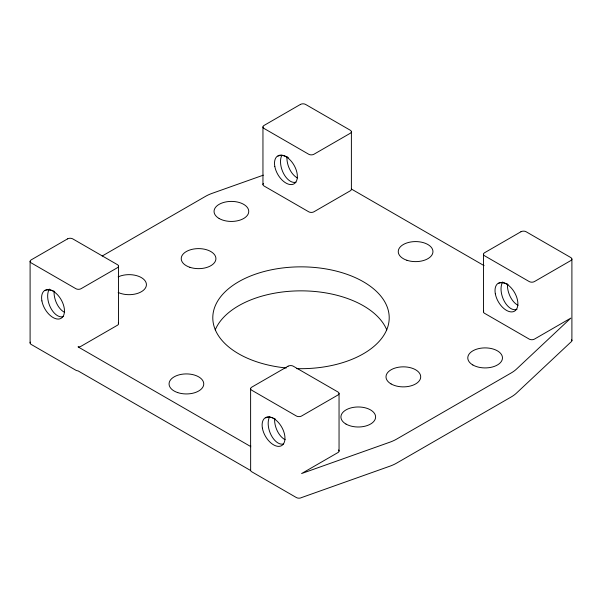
<?xml version="1.0" encoding="UTF-8"?>
<svg xmlns="http://www.w3.org/2000/svg" width="602" height="602" viewBox="0 0 602 602"><rect width="100%" height="100%" fill="white"/><g stroke="black" fill="none" stroke-linecap="round" stroke-linejoin="round"><path stroke-width="0.9" d="M102.197 256.008L205.41 196.418A36.752 21.22 0 0 1 212.107 193.355L263.33 175.159M484.098 265.655L351.357 189.013A3.672 2.122 0 0 1 350.311 190.796L313.928 211.799A3.672 2.122 0 0 1 308.728 211.799L264.03 185.995A3.672 2.122 0 0 1 263.45 183.429M571.622 339.799A3.672 2.122 0 0 1 570.824 342.117L516.486 393.098A36.752 21.22 0 0 1 511.196 396.966L396.598 463.126A36.752 21.22 0 0 1 389.9 466.181L301.587 497.561A3.672 2.122 0 0 1 296.387 497.561L251.689 471.75A3.672 2.122 0 0 1 250.643 470.531L77.997 370.847A3.672 2.122 0 0 1 75.875 370.245L31.176 344.434A3.672 2.122 0 0 1 30.378 342.124M250.741 446.789L250.643 446.518A3.672 2.122 0 0 1 250.741 445.698M571.9 259.063L571.9 340.612M483.466 254.262L483.466 311.806M351.387 131.748L351.387 189.291M339.046 393.505L339.046 451.048M262.954 126.947L262.954 184.49M250.613 388.696L250.613 446.24M250.643 470.531L250.643 446.518L77.997 346.842A3.672 2.122 0 0 0 81.074 346.24L117.458 325.23A3.68 2.122 0 0 0 118.255 322.92M118.534 266.189L118.534 323.733M30.1 261.388L30.1 342.937M215.238 329.888A88.208 50.922 0 0 1 301.008 290.849A88.208 50.922 0 0 1 386.77 329.888M338.55 449.98A3.68 2.122 0 0 1 337.97 452.546L301.587 473.548L389.9 442.177A36.752 21.22 0 0 0 396.598 439.121L511.196 372.954A36.752 21.22 0 0 0 516.486 369.094L570.824 318.104L534.441 339.114A3.672 2.122 0 0 1 529.241 339.114L484.542 313.303A3.672 2.122 0 0 1 483.745 310.993M118.15 276.882A17.345 10.016 0 0 1 141.756 277.831A17.345 10.016 0 0 1 141.756 291.496A17.345 10.016 0 0 1 118.15 292.444M286.296 367.98A88.208 50.922 0 0 1 230.935 286.838A88.208 50.922 0 0 1 381.074 296.41A88.208 50.922 0 0 1 296.387 368.62M64.647 312.378A15.983 9.135 69.9 0 1 54.09 291.195M63.631 316.426A15.983 9.135 69.9 0 1 50.703 307.938A15.983 9.135 69.9 0 1 49.364 289.058M45.12 290.608A15.983 9.135 50.1 0 1 54.707 291.699M297.508 177.944A15.983 9.135 69.9 0 1 286.951 156.753M295.951 182.188A15.983 9.135 69.9 0 1 283.565 173.496A15.983 9.135 69.9 0 1 281.879 155.203M277.973 156.166A15.983 9.135 50.1 0 1 286.01 156.482M286.785 156.851A15.983 9.135 50.1 0 1 288.343 157.716M518.021 305.252A15.983 9.135 69.9 0 1 507.463 284.069M516.998 309.3A15.983 9.135 69.9 0 1 504.077 300.812A15.983 9.135 69.9 0 1 502.73 281.932M498.486 283.482A15.983 9.135 50.1 0 1 508.08 284.573M285.16 439.693A15.983 9.135 69.9 0 1 274.61 418.503M283.61 443.937A15.983 9.135 69.9 0 1 271.216 435.246A15.983 9.135 69.9 0 1 269.538 416.953M265.632 417.916A15.983 9.135 50.1 0 1 272.894 417.923M273.669 418.239A15.983 9.135 50.1 0 1 275.219 419.007M67.559 238.881L31.176 259.883A3.672 2.122 0 0 0 31.176 262.886L75.875 288.697A3.672 2.122 0 0 0 81.074 288.697L117.458 267.687A3.68 2.122 0 0 0 117.458 264.684L72.759 238.881A3.672 2.122 0 0 0 67.559 238.881M300.413 104.439L264.03 125.449A3.672 2.122 0 0 0 264.03 128.452L308.728 154.255A3.672 2.122 0 0 0 313.928 154.255L350.311 133.253A3.672 2.122 0 0 0 350.311 130.25L305.613 104.439A3.672 2.122 0 0 0 300.413 104.439M288.072 366.197L251.689 387.199A3.672 2.122 0 0 0 251.689 390.201L296.387 416.005A3.672 2.122 0 0 0 301.587 416.005L337.97 395.002A3.68 2.122 0 0 0 337.97 392L293.272 366.197A3.672 2.122 0 0 0 288.072 366.197M520.926 231.755L484.542 252.757A3.672 2.122 0 0 0 484.542 255.76L529.241 281.57A3.672 2.122 0 0 0 534.441 281.57L570.824 260.561A3.672 2.122 0 0 0 570.824 257.566L526.125 231.755A3.672 2.122 0 0 0 520.926 231.755M472.856 364.985A17.345 10.016 0 0 0 501.88 360.5A17.345 10.016 0 0 0 480.629 348.234A17.345 10.016 0 0 0 472.856 364.985M391.089 383.941A17.345 10.016 0 0 0 420.113 379.448A17.345 10.016 0 0 0 398.863 367.182A17.345 10.016 0 0 0 391.089 383.941M345.992 424.064A17.345 10.016 0 0 0 375.016 419.579A17.345 10.016 0 0 0 353.773 407.313A17.345 10.016 0 0 0 345.992 424.064M189.893 267.303A17.345 10.016 0 0 0 215.915 258.627A17.345 10.016 0 0 0 189.893 249.958A17.345 10.016 0 0 0 189.893 267.303M219.136 218.503A17.345 10.016 0 0 0 248.152 214.011A17.345 10.016 0 0 0 226.909 201.745A17.345 10.016 0 0 0 219.136 218.503M406.929 260.282A17.345 10.016 0 0 0 432.951 251.606A17.345 10.016 0 0 0 406.929 242.93A17.345 10.016 0 0 0 406.929 260.282M177.733 392.602A17.345 10.016 0 0 0 203.754 383.925A17.345 10.016 0 0 0 177.733 375.257A17.345 10.016 0 0 0 177.733 392.602M262.412 428.21A16.171 9.339 60 0 0 281.367 445.773A16.171 9.339 60 0 0 276.845 420.896A16.171 9.339 60 0 0 262.412 428.21M41.899 300.902A16.171 9.339 60 0 0 60.855 318.458A16.171 9.339 60 0 0 56.332 293.58A16.171 9.339 60 0 0 41.899 300.902M274.805 166.43A16.171 9.339 60 0 0 293.761 183.986A16.171 9.339 60 0 0 289.238 159.116A16.171 9.339 60 0 0 274.805 166.43M495.318 293.746A16.171 9.339 60 0 0 514.274 311.302A16.171 9.339 60 0 0 509.751 286.424A16.171 9.339 60 0 0 495.318 293.746"/></g></svg>
